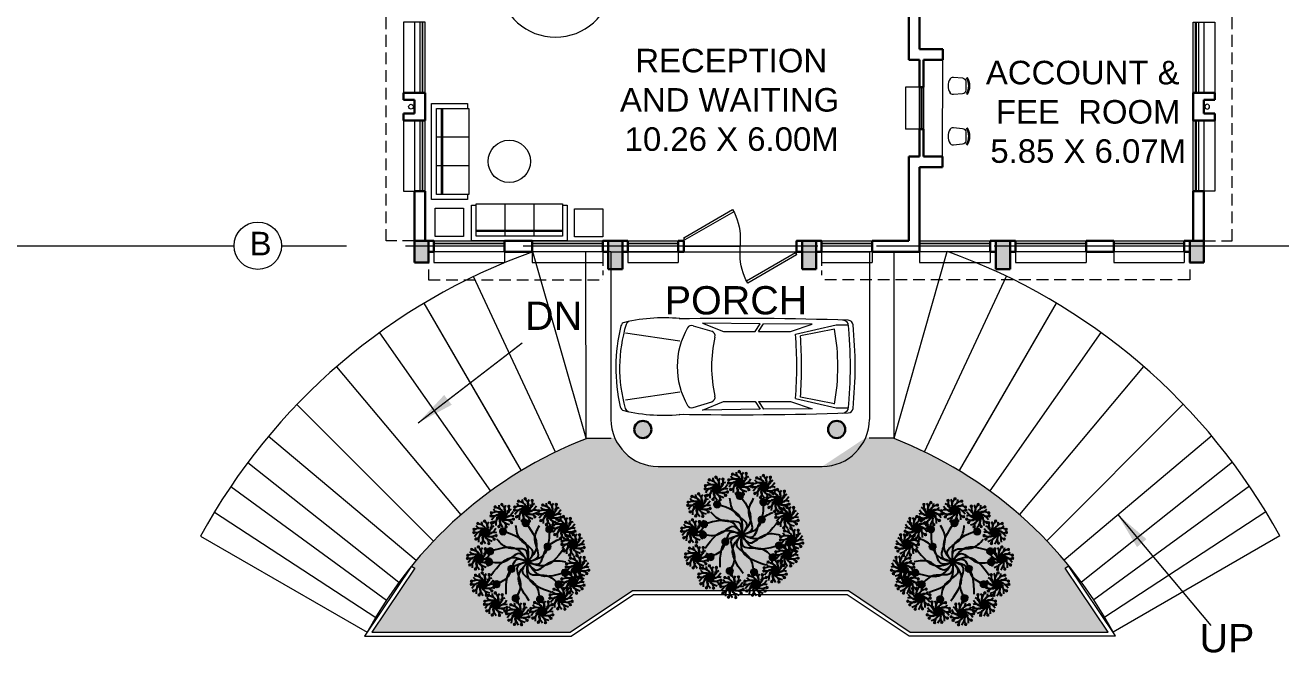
# Model space of a CAD drawing. Header units: millimetres. Extents: x 1898 to 3725, y 783 to 1532.
# Drawn here: x 3331.6 to 3358.42, y 998.58 to 1011.91 of the extents above; entities that cross this region are included whole.
import ezdxf

# ---------------------------------------------------------------- set-up
doc = ezdxf.new("R2010")
doc.units = ezdxf.units.MM
for name, pattern in [('CENTER', [2, 1.25, -0.25, 0.25, -0.25]), ('CENTER2', [1.125, 0.75, -0.125, 0.125, -0.125]), ('DASHED2', [0.375, 0.25, -0.125])]:
    doc.linetypes.add(name, pattern=pattern)
doc.layers.get('0').update_dxf_attribs({"lineweight": 20})
doc.layers.get('Defpoints').update_dxf_attribs({"lineweight": 15})
for name, color, linetype, lineweight in [('Arrow', 1, 'Continuous', 15), ('CLL LEV.', 15, 'Continuous', 18), ('COL HATCH', 253, 'Continuous', 13), ('Column', 251, 'Continuous', 30), ('DIM', 6, 'Continuous', 18), ('Door', 54, 'Continuous', 18), ('expension joint', 248, 'Continuous', 18), ('Fixture', 44, 'Continuous', 13), ('Furniture', 13, 'Continuous', 13), ('GRID', 134, 'CENTER', 18), ('GRID TEXT', 134, 'Continuous', 15), ('Hatch', 43, 'Continuous', 13), ('Landscaping', 82, 'Continuous', 13), ('PROJ.', 30, 'DASHED2', 15), ('Railing', 23, 'Continuous', 13), ('RAMP', 213, 'Continuous', 20), ('TEXT', 7, 'Continuous', 15), ('TREE', 64, 'Continuous', 13), ('Wall', 7, 'Continuous', 30), ('Window', 150, 'Continuous', 15), ('Window-Wall', 7, 'Continuous', 18)]:
    doc.layers.add(name, color=color, linetype=linetype, lineweight=lineweight)
doc.styles.add('DIM', font='arial.ttf', dxfattribs={"height": 0.5})
doc.styles.add('L120', font='arial.ttf', dxfattribs={"height": 0.6})
doc.styles.get("Standard").update_dxf_attribs({"font": 'arial.ttf', "height": 0.2})
doc.styles.add('Tabrej', font='arial.ttf')
doc.styles.add('Tabrej.', font='arial.ttf', dxfattribs={"height": 2})
doc.dimstyles.new('DIM', dxfattribs={"dimtxt": 0.5, "dimasz": 0.5, "dimexe": 0.02, "dimexo": 0, "dimgap": 0.1, "dimtad": 0, "dimdec": 3, "dimzin": 0, "dimdsep": 46, "dimtxsty": 'DIM', "dimcen": 0, "dimclrd": 251, "dimclre": 256, "dimclrt": 7, "dimadec": 0, "dimazin": 0, "dimtfac": 1, "dimtdec": 3, "dimtofl": 0, "dimtmove": 0, "dimatfit": 3, "dimfxl": 0, "dimtolj": 1, "dimtzin": 0, "dimlwd": -1, "dimlwe": -1, "dimarcsym": 0})
doc.dimstyles.get("Standard").update_dxf_attribs({"dimtxt": 0.2, "dimasz": 0.07, "dimexe": 0.1, "dimexo": 0.02, "dimgap": 0.09, "dimtad": 0, "dimdec": 3, "dimzin": 0, "dimdsep": 46, "dimtxsty": 'Standard', "dimcen": 0.09, "dimclrd": 3, "dimclre": 3, "dimclrt": 7, "dimadec": 0, "dimazin": 0, "dimtfac": 1, "dimtdec": 3, "dimtofl": 0, "dimtmove": 0, "dimatfit": 3, "dimfxl": 0, "dimtolj": 1, "dimtzin": 0, "dimlwd": -1, "dimlwe": -1, "dimarcsym": 0})

# ---------------------------------------------------------------- blocks, each defined once
blk = doc.blocks.new('CU')
at = {"layer": 'COL HATCH', "linetype": 'CENTER2'}
h = blk.add_hatch(color=256, dxfattribs=at)
h.dxf.hatch_style = 1
h.paths.add_polyline_path([(0, 0.035), (0, -0.265), (0.46, -0.265), (0.46, 0.035)])
at = {"layer": 'Column', "linetype": 'CENTER2'}
blk.add_lwpolyline([(0, 0.035), (0, -0.265), (0.46, -0.265), (0.46, 0.035), (0, 0.035)], dxfattribs=at)
blk = doc.blocks.new('C2')
at = {"layer": 'COL HATCH'}
h = blk.add_hatch(color=256, dxfattribs=at)
h.dxf.hatch_style = 1
h.paths.add_polyline_path([(0.3, 0), (0, 0), (0, -0.6), (0.3, -0.6)])
at = {"layer": 'Column'}
for p, q in [((0, 0), (0, -0.6)), ((0.3, 0), (0, 0)), ((0.3, -0.6), (0.3, 0)), ((0, -0.6), (0.3, -0.6))]:
    blk.add_line(p, q, dxfattribs=at)
blk = doc.blocks.new('*U18')
for p, q in [((0, 0), (0, 6)), ((40, 0), (40, 6))]:
    blk.add_line(p, q)
blk.add_lwpolyline([(0, 0), (34.64, -20), (35.52, -18.48), (0.88, 1.52)], close=True)
blk.add_arc((0, 0), 40, 330, 360)
blk = doc.blocks.new('Door')
at = {"layer": 'Door'}
blk.add_line((0, 0.18), (1.199, 0.18), dxfattribs=at)
at = {"layer": 'Door', "xscale": 0.0299845412869386, "yscale": 0.0299845412869386, "zscale": 0.0299845412869386}
blk.add_blockref('*U18', (0, 0), dxfattribs=at)
blk = doc.blocks.new('chair1')
for p, q in [((527, 224), (556, 243)), ((527, -224), (556, -243))]:
    blk.add_line(p, q)
blk.add_lwpolyline([(58, 204, -0.283804), (155, 253), (416, 230, -0.389031), (510, 127), (510, -127, -0.389031), (416, -230), (155, -253, -0.283804), (58, -204)], format="xyb")
for centre, radius, start, end in [((390, 0), 390, 148.3892, 211.6108), ((201, 0), 396, 325.6197, 34.3803), ((201, 0), 430, 325.6197, 34.3803)]:
    blk.add_arc(centre, radius, start, end)
blk = doc.blocks.new('sofa1')
for p, q in [((1016, 0), (-1016, 0)), ((-1016, 0), (-1016, -762)), ((-914.4, -101.6), (-914.4, -787.4)), ((914.4, -101.6), (-914.4, -101.6)), ((-914.4, -203.2), (914.4, -203.2)), ((-914.4, -228.6), (914.4, -228.6)), ((-304.8, -787.4), (-304.8, -101.6)), ((304.8, -787.4), (304.8, -101.6)), ((914.4, -787.4), (914.4, -101.6)), ((1016, -762), (1016, 0)), ((-1016, -762), (-914.4, -762)), ((-914.4, -787.4), (914.4, -787.4)), ((914.4, -762), (1016, -762))]:
    blk.add_line(p, q)
blk = doc.blocks.new('rec table')
at = {"layer": 'Fixture', "linetype": 'CENTER2'}
blk.add_line((12601.896, -1085.319), (12601.289, -1085.319), dxfattribs=at)
at = {"layer": 'Fixture'}
blk.add_line((12603.689, -1085.319), (12603.082, -1085.319), dxfattribs=at)
for radius, start, end in [(1.207, 186.2001, 353.7999), (0.607, 192.4007, 347.5993)]:
    blk.add_arc((12602.489, -1085.188), radius, start, end, dxfattribs=at)
at = {"layer": 'Fixture', "xscale": 0.001000000000426, "yscale": 0.001000000000426, "zscale": 0.001000000000426, "rotation": 90}
blk.add_blockref('chair1', (12602.467, -1085.321), dxfattribs=at)
blk = doc.blocks.new('PLANTDF')
at = {"color": 1, "lineweight": -3}
for centre, start, end in [((9523.174, -929.826), 254.6787, 318.5073), ((9523.154, -929.837), 278.6787, 342.5073), ((9523.219, -929.832), 206.6787, 270.5073), ((9523.14, -929.855), 302.6787, 6.5073), ((9523.139, -929.9), 350.6787, 54.5073), ((9523.234, -929.913), 110.6787, 174.5073), ((9523.235, -929.848), 182.6787, 246.5073), ((9523.134, -929.878), 326.6787, 30.5073), ((9523.244, -929.892), 134.6787, 198.5073), ((9523.244, -929.869), 158.6787, 222.5073), ((9522.985, -929.88), 254.6787, 318.5073), ((9522.982, -929.985), 38.6787, 102.5073), ((9523.005, -929.988), 62.6787, 126.5073), ((9522.965, -929.891), 278.6787, 342.5073), ((9523.008, -929.878), 230.6787, 294.5073), ((9522.963, -929.973), 14.6787, 78.5073), ((9523.027, -929.982), 86.6787, 150.5073), ((9523.03, -929.886), 206.6787, 270.5073), ((9522.951, -929.909), 302.6787, 6.5073), ((9522.95, -929.954), 350.6787, 54.5073), ((9523.045, -929.967), 110.6787, 174.5073), ((9523.046, -929.901), 182.6787, 246.5073), ((9522.945, -929.932), 326.6787, 30.5073), ((9523.055, -929.946), 134.6787, 198.5073), ((9523.055, -929.923), 158.6787, 222.5073), ((9523.171, -929.931), 38.6787, 102.5073), ((9523.194, -929.934), 62.6787, 126.5073), ((9523.197, -929.824), 230.6787, 294.5073), ((9523.152, -929.919), 14.6787, 78.5073), ((9523.216, -929.928), 86.6787, 150.5073), ((9523.361, -929.891), 254.6787, 318.5073), ((9523.359, -929.996), 38.6787, 102.5073), ((9523.341, -929.902), 278.6787, 342.5073), ((9523.384, -929.889), 230.6787, 294.5073), ((9523.382, -929.999), 62.6787, 126.5073), ((9523.339, -929.984), 14.6787, 78.5073), ((9523.404, -929.993), 86.6787, 150.5073), ((9523.406, -929.897), 206.6787, 270.5073), ((9523.327, -929.92), 302.6787, 6.5073), ((9523.326, -929.965), 350.6787, 54.5073), ((9523.421, -929.978), 110.6787, 174.5073), ((9523.423, -929.913), 182.6787, 246.5073), ((9523.322, -929.943), 326.6787, 30.5073), ((9523.432, -929.934), 158.6787, 222.5073), ((9523.431, -929.957), 134.6787, 198.5073), ((9522.866, -930.032), 254.6787, 318.5073), ((9522.846, -930.043), 278.6787, 342.5073), ((9522.832, -930.061), 302.6787, 6.5073), ((9522.911, -930.038), 206.6787, 270.5073), ((9522.831, -930.106), 350.6787, 54.5073), ((9522.926, -930.119), 110.6787, 174.5073), ((9522.827, -930.084), 326.6787, 30.5073), ((9522.928, -930.053), 182.6787, 246.5073), ((9522.937, -930.075), 158.6787, 222.5073), ((9522.936, -930.098), 134.6787, 198.5073), ((9523.337, -930.031), 254.6787, 318.5073), ((9523.316, -930.042), 278.6787, 342.5073), ((9523.302, -930.06), 302.6787, 6.5073), ((9523.381, -930.037), 206.6787, 270.5073), ((9523.301, -930.105), 350.6787, 54.5073), ((9523.397, -930.118), 110.6787, 174.5073), ((9523.297, -930.083), 326.6787, 30.5073), ((9523.398, -930.053), 182.6787, 246.5073), ((9523.406, -930.097), 134.6787, 198.5073), ((9523.407, -930.074), 158.6787, 222.5073), ((9522.852, -930.118), 254.6787, 318.5073), ((9522.849, -930.224), 38.6787, 102.5073), ((9522.875, -930.116), 230.6787, 294.5073), ((9522.872, -930.227), 62.6787, 126.5073), ((9522.831, -930.129), 278.6787, 342.5073), ((9522.829, -930.212), 14.6787, 78.5073), ((9522.894, -930.22), 86.6787, 150.5073), ((9522.817, -930.147), 302.6787, 6.5073), ((9522.896, -930.124), 206.6787, 270.5073), ((9522.816, -930.193), 350.6787, 54.5073), ((9522.864, -930.137), 38.6787, 102.5073), ((9522.889, -930.03), 230.6787, 294.5073), ((9522.887, -930.14), 62.6787, 126.5073), ((9522.844, -930.125), 14.6787, 78.5073), ((9522.912, -930.205), 110.6787, 174.5073), ((9522.812, -930.17), 326.6787, 30.5073), ((9522.913, -930.14), 182.6787, 246.5073), ((9522.909, -930.134), 86.6787, 150.5073), ((9522.921, -930.184), 134.6787, 198.5073), ((9522.922, -930.161), 158.6787, 222.5073), ((9523.334, -930.136), 38.6787, 102.5073), ((9523.36, -930.029), 230.6787, 294.5073), ((9523.357, -930.139), 62.6787, 126.5073), ((9523.314, -930.124), 14.6787, 78.5073), ((9523.379, -930.133), 86.6787, 150.5073), ((9523.028, -930.188), 254.6787, 318.5073), ((9523.026, -930.294), 38.6787, 102.5073), ((9523.048, -930.297), 62.6787, 126.5073), ((9523.008, -930.199), 278.6787, 342.5073), ((9523.051, -930.186), 230.6787, 294.5073), ((9523.006, -930.282), 14.6787, 78.5073), ((9523.071, -930.29), 86.6787, 150.5073), ((9523.073, -930.194), 206.6787, 270.5073), ((9522.994, -930.218), 302.6787, 6.5073), ((9522.993, -930.263), 350.6787, 54.5073), ((9523.088, -930.275), 110.6787, 174.5073), ((9523.09, -930.21), 182.6787, 246.5073), ((9522.989, -930.24), 326.6787, 30.5073), ((9523.098, -930.254), 134.6787, 198.5073), ((9523.099, -930.231), 158.6787, 222.5073), ((9522.899, -930.303), 254.6787, 318.5073), ((9522.896, -930.408), 38.6787, 102.5073), ((9522.922, -930.301), 230.6787, 294.5073), ((9522.919, -930.411), 62.6787, 126.5073), ((9522.878, -930.314), 278.6787, 342.5073), ((9522.876, -930.396), 14.6787, 78.5073), ((9522.941, -930.405), 86.6787, 150.5073), ((9522.864, -930.332), 302.6787, 6.5073), ((9522.943, -930.309), 206.6787, 270.5073), ((9522.863, -930.377), 350.6787, 54.5073), ((9522.959, -930.39), 110.6787, 174.5073), ((9522.96, -930.325), 182.6787, 246.5073), ((9522.859, -930.355), 326.6787, 30.5073), ((9522.968, -930.369), 134.6787, 198.5073), ((9522.969, -930.346), 158.6787, 222.5073), ((9523.381, -930.356), 278.6787, 342.5073), ((9523.446, -930.35), 206.6787, 270.5073), ((9523.367, -930.374), 302.6787, 6.5073), ((9523.366, -930.419), 350.6787, 54.5073), ((9523.463, -930.366), 182.6787, 246.5073), ((9523.362, -930.396), 326.6787, 30.5073), ((9523.472, -930.387), 158.6787, 222.5073), ((9523.471, -930.411), 134.6787, 198.5073), ((9523.461, -930.253), 254.6787, 318.5073), ((9523.458, -930.359), 38.6787, 102.5073), ((9523.481, -930.362), 62.6787, 126.5073), ((9523.441, -930.264), 278.6787, 342.5073), ((9523.484, -930.251), 230.6787, 294.5073), ((9523.438, -930.347), 14.6787, 78.5073), ((9523.503, -930.355), 86.6787, 150.5073), ((9523.426, -930.282), 302.6787, 6.5073), ((9523.506, -930.259), 206.6787, 270.5073), ((9523.425, -930.328), 350.6787, 54.5073), ((9523.521, -930.34), 110.6787, 174.5073), ((9523.522, -930.275), 182.6787, 246.5073), ((9523.421, -930.305), 326.6787, 30.5073), ((9523.531, -930.319), 134.6787, 198.5073), ((9523.045, -930.429), 254.6787, 318.5073), ((9523.042, -930.534), 38.6787, 102.5073), ((9523.068, -930.427), 230.6787, 294.5073), ((9523.024, -930.44), 278.6787, 342.5073), ((9523.022, -930.522), 14.6787, 78.5073), ((9523.087, -930.53), 86.6787, 150.5073), ((9523.01, -930.458), 302.6787, 6.5073), ((9523.089, -930.434), 206.6787, 270.5073), ((9523.009, -930.503), 350.6787, 54.5073), ((9523.105, -930.515), 110.6787, 174.5073), ((9523.005, -930.48), 326.6787, 30.5073), ((9523.106, -930.45), 182.6787, 246.5073), ((9523.115, -930.472), 158.6787, 222.5073), ((9523.114, -930.495), 134.6787, 198.5073), ((9523.207, -930.482), 302.6787, 6.5073), ((9523.202, -930.505), 326.6787, 30.5073), ((9523.303, -930.475), 182.6787, 246.5073), ((9523.311, -930.519), 134.6787, 198.5073), ((9523.312, -930.496), 158.6787, 222.5073), ((9523.401, -930.344), 254.6787, 318.5073), ((9523.399, -930.45), 38.6787, 102.5073), ((9523.421, -930.453), 62.6787, 126.5073), ((9523.424, -930.343), 230.6787, 294.5073), ((9523.379, -930.438), 14.6787, 78.5073), ((9523.444, -930.446), 86.6787, 150.5073), ((9523.461, -930.431), 110.6787, 174.5073), ((9523.065, -930.537), 62.6787, 126.5073), ((9523.242, -930.453), 254.6787, 318.5073), ((9523.239, -930.559), 38.6787, 102.5073), ((9523.265, -930.451), 230.6787, 294.5073), ((9523.262, -930.562), 62.6787, 126.5073), ((9523.221, -930.464), 278.6787, 342.5073), ((9523.219, -930.547), 14.6787, 78.5073), ((9523.284, -930.555), 86.6787, 150.5073), ((9523.286, -930.459), 206.6787, 270.5073), ((9523.206, -930.528), 350.6787, 54.5073), ((9523.302, -930.54), 110.6787, 174.5073)]:
    blk.add_arc(centre, 0.0555, start, end, dxfattribs=at)
at = {"color": 64, "lineweight": -3}
for points in [[(9522.985, -930.444), (9523.079, -930.217), (9523.27, -930.156), (9523.254, -930.02), (9523.301, -929.907)], [(9523.004, -929.93), (9523.19, -930.091), (9523.19, -930.291), (9523.324, -930.318), (9523.417, -930.398)], [(9523.377, -929.944), (9523.282, -930.171), (9523.092, -930.233), (9523.108, -930.368), (9523.06, -930.482)], [(9523.169, -930.512), (9523.112, -930.273), (9523.23, -930.111), (9523.138, -930.011), (9523.109, -929.891)], [(9523.193, -929.877), (9523.249, -930.116), (9523.132, -930.278), (9523.224, -930.378), (9523.252, -930.498)], [(9522.875, -930.281), (9523.085, -930.153), (9523.276, -930.215), (9523.342, -930.097), (9523.447, -930.033)], [(9522.882, -930.085), (9523.128, -930.105), (9523.245, -930.267), (9523.369, -930.21), (9523.491, -930.22)], [(9523.358, -930.458), (9523.171, -930.298), (9523.171, -930.098), (9523.038, -930.071), (9522.945, -929.991)], [(9523.479, -930.304), (9523.234, -930.284), (9523.116, -930.122), (9522.993, -930.179), (9522.87, -930.169)], [(9523.487, -930.107), (9523.277, -930.235), (9523.086, -930.173), (9523.02, -930.292), (9522.914, -930.356)]]:
    blk.add_spline(points, degree=3, dxfattribs=at)
blk = doc.blocks.new('02PCAR01')
at = {"color": 0, "linetype": 'ByBlock'}
for p, q in [((-138, 26.03), (-145, 26.03)), ((-112.52, 20.16), (-138, 26.03)), ((-122.94, 26.61), (-92.48, 26.84)), ((-109.29, 22.08), (-122.94, 26.61)), ((-89.35, 22.08), (-92.48, 26.84)), ((-90.39, 26.87), (-54.31, 27.32)), ((-87.23, 22.08), (-90.39, 26.87)), ((-54.31, 27.32), (-67.5, 22.08)), ((-48.33, 25.72), (-60.01, 22.2)), ((-136.91, 23.5), (-115.59, 19.26)), ((-89.35, 22.08), (-109.29, 22.08)), ((-67.5, 22.08), (-87.23, 22.08)), ((-6, 20.97), (-40, 15.97)), ((-112.51, -20.11), (-138, -25.97)), ((-136.91, -23.36), (-115.59, -19.12)), ((-109.29, -21.95), (-122.94, -26.47)), ((-89.35, -21.95), (-109.29, -21.95)), ((-89.35, -21.95), (-92.48, -26.7)), ((-87.23, -21.95), (-90.39, -26.73)), ((-67.5, -21.95), (-87.23, -21.95)), ((-54.31, -27.18), (-67.5, -21.95)), ((-48.33, -25.52), (-60.01, -22)), ((-6, -20.97), (-40, -15.97)), ((-138, -25.97), (-145, -25.97)), ((-122.94, -26.47), (-92.48, -26.7)), ((-90.39, -26.73), (-54.31, -27.18))]:
    blk.add_line(p, q, dxfattribs=at)
for centre, radius, start, end in [((110.89, 0.1), 260.73, 174.2342, 185.7658), ((-145.41, 25.94), 3.14, 92.11191, 173.48992), ((111.89, 0.1), 258.76, 174.01419, 185.98581), ((-77.24, -1914.33), 1944.6, 88.89024, 92.01225), ((-141.57, 24.61), 4.6, 94.39871, 147.52881), ((-47.46, 22.85), 3, 31.14552, 106.79837), ((-87.12, 0.1), 48.72, 330.07742, 29.92258), ((-30.02, -77.69), 108.31, 76.66075, 96.5655), ((-8.86, 25.33), 3.14, 17.81788, 78.39421), ((-95.47, 0.91), 93.12, 343.03471, 15.81411), ((-5.75, 24.64), 3.14, 14.34517, 76.66075), ((-111.75, 0.91), 111.76, 346.39761, 12.667), ((-7.97, 0.1), 131.06, 169.68972, 190.31028), ((146.01, 0.1), 262.31, 175.79714, 184.20286), ((147.71, 0.1), 261.01, 175.59188, 184.44072), ((-59.14, 19.33), 3, 106.79837, 193.66308), ((-142.7, 0.1), 82.75, 347.06832, 12.93168), ((-59.14, -19.13), 3, 166.33692, 253.20163), ((-145.41, -25.74), 3.14, 186.51008, 267.88809), ((-77.24, 1914.53), 1944.6, 267.98775, 271.10976), ((-141.57, -24.41), 4.6, 212.47119, 265.60129), ((-47.46, -22.65), 3, 253.20163, 328.85448), ((-30.02, 77.89), 108.31, 263.4345, 283.11557), ((-9.37, -25.23), 3.14, 281.32486, 340.88258), ((-6.15, -24.54), 3.14, 283.11557, 344.59415)]:
    blk.add_arc(centre, radius, start, end, dxfattribs=at)
blk = doc.blocks.new('WINDOW 1')
at = {"layer": 'CLL LEV.'}
for p, q in [((-0.23, 0), (-0.46, 0)), ((-0.46, 0), (-0.46, -1.5)), ((-0.46, -1.5), (-0.23, -1.5))]:
    blk.add_line(p, q, dxfattribs=at)
at = {"layer": 'Window'}
for p, q in [((-0.065, 0), (-0.065, -1.5)), ((-0.05, -1.5), (-0.05, 0))]:
    blk.add_line(p, q, dxfattribs=at)
at = {"layer": 'Window-Wall'}
for p, q in [((0, 0), (-0.23, 0)), ((-0.23, 0), (-0.23, -1.5)), ((-0.115, 0), (-0.115, -1.5)), ((0, -1.5), (0, 0)), ((-0.23, -1.5), (0, -1.5))]:
    blk.add_line(p, q, dxfattribs=at)
blk = doc.blocks.new('SHAFT')
at = {"layer": 'Fixture'}
blk.add_circle((0.327, -0.302), 0.05, dxfattribs=at)
at = {"layer": 'Wall'}
for p, q in [((0.035, 0), (0.62, 0)), ((0.035, 0), (0.035, -0.46)), ((0.185, -0.46), (0.185, -0.23)), ((0.185, -0.23), (0.47, -0.23)), ((0.47, -0.46), (0.47, -0.23)), ((0.62, 0), (0.62, -0.46)), ((0.035, -0.46), (0.185, -0.46)), ((0.62, -0.46), (0.47, -0.46))]:
    blk.add_line(p, q, dxfattribs=at)
blk = doc.blocks.new('*D170')
at = {"layer": 'Defpoints', "color": 0, "lineweight": 15, "transparency": 16777216}
for p in [(3324.872, 1013.517), (3325.486, 1013.517), (3336.031, 1007.217)]:
    blk.add_point(p, dxfattribs=at)
at = {"layer": 'DIM', "transparency": 16777216}
for p, q in [((3325.486, 1013.517), (3324.852, 1013.517)), ((3336.031, 1007.217), (3324.852, 1007.217))]:
    blk.add_line(p, q, dxfattribs=at)
at = {"layer": 'DIM', "color": 251, "transparency": 16777216}
for p, q in [((3324.872, 1013.017), (3324.872, 1012.486)), ((3324.872, 1007.717), (3324.872, 1008.248))]:
    blk.add_line(p, q, dxfattribs=at)
at = {"layer": 'DIM', "color": 251, "lineweight": 15, "transparency": 16777216}
for points in [[(3324.789, 1013.017), (3324.956, 1013.017), (3324.872, 1013.517)], [(3324.789, 1007.717), (3324.956, 1007.717), (3324.872, 1007.217)]]:
    blk.add_solid(points, dxfattribs=at)
at = {"layer": 'DIM', "color": 7, "transparency": 16777216, "insert": (3324.872, 1010.367), "char_height": 0.5, "attachment_point": 5, "rotation": 90, "style": 'DIM'}
blk.add_mtext('\\A1;6.300 [20\'-8"]', dxfattribs=at)
blk = doc.blocks.new('*D171')
at = {"layer": 'Defpoints', "color": 0, "lineweight": 15, "transparency": 16777216}
for p in [(3324.872, 1007.217), (3336.031, 1007.217), (3324.347, 1003.217)]:
    blk.add_point(p, dxfattribs=at)
at = {"layer": 'DIM', "color": 251, "transparency": 16777216}
for p, q in [((3324.872, 1007.217), (3324.872, 1007.717)), ((3324.872, 1003.717), (3324.872, 1006.717))]:
    blk.add_line(p, q, dxfattribs=at)
at = {"layer": 'DIM', "transparency": 16777216}
for p, q in [((3336.031, 1007.217), (3324.852, 1007.217)), ((3324.347, 1003.217), (3324.892, 1003.217))]:
    blk.add_line(p, q, dxfattribs=at)
at = {"layer": 'DIM', "color": 251, "lineweight": 15, "transparency": 16777216}
for points in [[(3324.789, 1006.717), (3324.956, 1006.717), (3324.872, 1007.217)], [(3324.789, 1003.717), (3324.956, 1003.717), (3324.872, 1003.217)]]:
    blk.add_solid(points, dxfattribs=at)
at = {"layer": 'DIM', "color": 7, "transparency": 16777216, "insert": (3324.872, 1009.844), "char_height": 0.5, "attachment_point": 5, "rotation": 90, "style": 'DIM'}
blk.add_mtext('\\A1;4.000 [13\'-1"]', dxfattribs=at)
blk = doc.blocks.new('A$C792C4BBB')
at = {"lineweight": 30, "ltscale": 0.05}
h = blk.add_hatch(color=0, dxfattribs=at)
h.dxf.hatch_style = 1
h.paths.add_polyline_path([(-2.249, -3.775, 1), (-1.883, -3.775, 1)])
h = blk.add_hatch(color=0, dxfattribs=at)
h.dxf.hatch_style = 1
h.paths.add_polyline_path([(1.866, -3.775, 1), (2.232, -3.775, 1)])
at = {"layer": 'Landscaping'}
h = blk.add_hatch(dxfattribs=at)
h.set_pattern_fill('DOTS', color=256, scale=1.5, style=0)
h.set_pattern_definition([(0, (-7.82173, -8.08345), (0.046875, 0.09375), [0, -0.09375])])
edge = h.paths.add_edge_path()
edge.add_line((-6.974, -6.679), (-6.907, -6.724))
edge.add_line((-6.907, -6.724), (-7.822, -8.083))
edge.add_line((-7.822, -8.083), (-3.611, -8.083))
edge.add_line((-3.611, -8.083), (-2.287, -7.197))
edge.add_line((-2.287, -7.197), (2.297, -7.197))
edge.add_line((2.297, -7.197), (3.612, -8.077))
edge.add_line((3.612, -8.077), (7.815, -8.077))
edge.add_line((7.815, -8.077), (6.903, -6.721))
edge.add_line((6.903, -6.721), (6.973, -6.673))
edge.add_arc((0.002, -12.28), 8.946, 38.8102, 68.5702)
edge.add_line((3.271, -3.952), (2.663, -3.952))
edge.add_arc((1.743, -3.56), 1, 270, 336.9275, ccw=False)
edge.add_line((1.743, -4.56), (-1.743, -4.56))
edge.add_arc((-1.743, -3.56), 1, 203.2086, 270, ccw=False)
edge.add_line((-2.662, -3.954), (-3.271, -3.954))
edge.add_arc((0.002, -12.28), 8.946, 111.462, 141.2368)
at = {"layer": 'Column', "lineweight": 30, "ltscale": 0.05}
for centre in [(-2.066, -3.775), (2.049, -3.775)]:
    blk.add_circle(centre, 0.183, dxfattribs=at)
at = {"layer": 'Hatch', "color": 26}
blk.add_line((-6.974, -6.679), (-6.907, -6.724), dxfattribs=at)
at = {"layer": 'Railing', "color": 26}
for points in [[(-6.974, -6.679), (-7.972, -8.163), (-3.587, -8.163), (-2.263, -7.277), (2.273, -7.277), (3.588, -8.157), (7.971, -8.157), (6.973, -6.673)], [(-6.907, -6.724), (-7.822, -8.083), (-3.611, -8.083), (-2.287, -7.197), (2.297, -7.197), (3.612, -8.077), (7.815, -8.077), (6.903, -6.721), (6.973, -6.673)]]:
    blk.add_lwpolyline(points, dxfattribs=at)
at = {"layer": 'RAMP', "ltscale": 0.05}
for p, q in [((2.737, 0.002), (4.398, 0.003)), ((3.268, -3.96), (3.267, 0.001)), ((3.268, -3.96), (4.398, 0.003)), ((-2.743, 0), (-4.404, -0.001)), ((-3.271, -3.963), (-4.404, -0.001)), ((-3.918, -4.254), (-5.658, -0.526)), ((3.915, -4.251), (5.653, -0.521)), ((-6.714, -1.096), (-4.868, -4.272)), ((-6.714, -1.096), (-4.648, -4.651)), ((6.709, -1.09), (4.646, -4.647)), ((6.709, -1.09), (4.866, -4.268)), ((-7.659, -1.72), (-5.301, -5.085)), ((7.654, -1.714), (5.299, -5.081)), ((-8.57, -2.445), (-5.93, -5.589)), ((8.566, -2.438), (5.928, -5.584)), ((-9.411, -3.247), (-6.51, -6.145)), ((9.407, -3.239), (6.509, -6.14)), ((-10.014, -3.92), (-6.876, -6.554)), ((-3.271, -3.963), (-2.741, -3.962)), ((3.268, -3.96), (2.739, -3.96)), ((10.011, -3.912), (6.876, -6.548)), ((-10.453, -4.477), (-7.245, -7.021)), ((10.451, -4.468), (7.244, -7.015)), ((-10.814, -4.985), (-7.508, -7.398)), ((10.812, -4.976), (7.508, -7.392)), ((-11.163, -5.531), (-7.738, -7.766)), ((11.162, -5.522), (7.739, -7.76)), ((-11.456, -6.043), (-7.918, -8.083)), ((11.455, -6.033), (7.919, -8.077))]:
    blk.add_line(p, q, dxfattribs=at)
at = {"layer": 'RAMP'}
blk.add_line((-3.271, -3.963), (-3.273, -0.002), dxfattribs=at)
at = {"layer": 'RAMP', "ltscale": 0.05}
for centre, radius, start, end in [((0.002, -12.28), 13.046, 28.6095, 70.3068), ((0.002, -12.28), 13.046, 109.7402, 151.4375), ((0.014, -12.366), 9.014, 111.3718, 151.6353), ((-0.01, -12.366), 9.014, 28.4117, 68.6751)]:
    blk.add_arc(centre, radius, start, end, dxfattribs=at)
at = {"layer": 'Wall'}
blk.add_line((-2.741, -3.96), (-2.741, -3.96), dxfattribs=at)
at = {"layer": 'Window-Wall', "lineweight": 15}
for p, q in [((-2.743, 0), (-2.743, -3.56)), ((-2.743, 0), (2.743, 0)), ((2.743, 0), (2.743, -3.56))]:
    blk.add_line(p, q, dxfattribs=at)
at = {"layer": 'Window-Wall', "lineweight": 15, "ltscale": 0.03}
blk.add_line((-1.743, -4.56), (1.743, -4.56), dxfattribs=at)
for centre, start, end in [((-1.743, -3.56), 180, 270), ((1.743, -3.56), 270, 0)]:
    blk.add_arc(centre, 1, start, end, dxfattribs=at)
at = {"layer": 'Arrow', "xscale": 0.03390129313220053, "yscale": 0.03390129313220053, "zscale": 0.03390129313220053, "rotation": 180}
blk.add_blockref('02PCAR01', (-2.639, -2.436), dxfattribs=at)
at = {"layer": 'TREE'}
for p, xscale, yscale, zscale, rotation in [((-7349.653, 137.133), 0.7682003146567565, 0.7682003146567565, 0.7682003146567565, 4.47054656640355), ((-7349.159, 137.255), 0.7682003146567565, 0.7682003146567565, 0.7682003146567565, 4.47054656640355), ((-7348.646, 137.173), 0.7682003146567565, 0.7682003146567565, 0.7682003146567565, 4.47054656640355), ((-24952.153, 476.682), 2.608229868621348, 2.608229868621348, 2.608229868621348, 4.47054656640355), ((-7348.348, 136.875), 0.7682003146567565, 0.7682003146567565, 0.7682003146567565, 4.47054656640355), ((-7354.198, 136.556), 0.7682003146567565, 0.7682003146567565, 0.7682003146567565, 4.47054656640355), ((-7353.703, 136.678), 0.7682003146567565, 0.7682003146567565, 0.7682003146567565, 4.47054656640355), ((-7353.19, 136.596), 0.7682003146567565, 0.7682003146567565, 0.7682003146567565, 4.47054656640355), ((-7350.021, 136.781), 0.7682003146567565, 0.7682003146567565, 0.7682003146567565, 4.47054656640355), ((-7348.152, 136.528), 0.7682003146567565, 0.7682003146567565, 0.7682003146567565, 4.47054656640355), ((7353.187, 136.596), -0.7682003146567565, 0.7682003146567565, 0.7682003146567565, 355.5294534335964), ((7353.7, 136.678), -0.7682003146567565, 0.7682003146567565, 0.7682003146567565, 355.5294534335964), ((7354.194, 136.556), -0.7682003146567565, 0.7682003146567565, 0.7682003146567565, 355.5294534335964), ((-24956.697, 476.105), 2.608229868621348, 2.608229868621348, 2.608229868621348, 4.47054656640355), ((-7352.893, 136.298), 0.7682003146567565, 0.7682003146567565, 0.7682003146567565, 4.47054656640355), ((7352.889, 136.298), -0.7682003146567565, 0.7682003146567565, 0.7682003146567565, 355.5294534335964), ((24956.694, 476.105), -2.608229868621348, 2.608229868621348, 2.608229868621348, 355.5294534335964), ((-7354.565, 136.204), 0.7682003146567565, 0.7682003146567565, 0.7682003146567565, 4.47054656640355), ((-7350.153, 136.231), 0.7682003146567565, 0.7682003146567565, 0.7682003146567565, 4.47054656640355), ((-7348.056, 136.048), 0.7682003146567565, 0.7682003146567565, 0.7682003146567565, 4.47054656640355), ((7354.562, 136.204), -0.7682003146567565, 0.7682003146567565, 0.7682003146567565, 355.5294534335964), ((-7352.696, 135.951), 0.7682003146567565, 0.7682003146567565, 0.7682003146567565, 4.47054656640355), ((-7348.156, 135.728), 0.7682003146567565, 0.7682003146567565, 0.7682003146567565, 4.47054656640355), ((7352.693, 135.951), -0.7682003146567565, 0.7682003146567565, 0.7682003146567565, 355.5294534335964), ((-7354.697, 135.654), 0.7682003146567565, 0.7682003146567565, 0.7682003146567565, 4.47054656640355), ((-7352.6, 135.471), 0.7682003146567565, 0.7682003146567565, 0.7682003146567565, 4.47054656640355), ((-7350.072, 135.681), 0.7682003146567565, 0.7682003146567565, 0.7682003146567565, 4.47054656640355), ((7352.597, 135.471), -0.7682003146567565, 0.7682003146567565, 0.7682003146567565, 355.5294534335964), ((7354.694, 135.654), -0.7682003146567565, 0.7682003146567565, 0.7682003146567565, 355.5294534335964), ((-7349.793, 135.255), 0.7682003146567565, 0.7682003146567565, 0.7682003146567565, 4.47054656640355), ((-7348.405, 135.387), 0.7682003146567565, 0.7682003146567565, 0.7682003146567565, 4.47054656640355), ((-7354.617, 135.104), 0.7682003146567565, 0.7682003146567565, 0.7682003146567565, 4.47054656640355), ((-7352.701, 135.151), 0.7682003146567565, 0.7682003146567565, 0.7682003146567565, 4.47054656640355), ((-7349.323, 135.057), 0.7682003146567565, 0.7682003146567565, 0.7682003146567565, 4.47054656640355), ((-7348.816, 135.101), 0.7682003146567565, 0.7682003146567565, 0.7682003146567565, 4.47054656640355), ((7352.697, 135.151), -0.7682003146567565, 0.7682003146567565, 0.7682003146567565, 355.5294534335964), ((7354.613, 135.104), -0.7682003146567565, 0.7682003146567565, 0.7682003146567565, 355.5294534335964), ((-7354.338, 134.678), 0.7682003146567565, 0.7682003146567565, 0.7682003146567565, 4.47054656640355), ((-7352.95, 134.81), 0.7682003146567565, 0.7682003146567565, 0.7682003146567565, 4.47054656640355), ((7352.946, 134.81), -0.7682003146567565, 0.7682003146567565, 0.7682003146567565, 355.5294534335964), ((7354.334, 134.678), -0.7682003146567565, 0.7682003146567565, 0.7682003146567565, 355.5294534335964), ((-7353.868, 134.48), 0.7682003146567565, 0.7682003146567565, 0.7682003146567565, 4.47054656640355), ((-7353.361, 134.524), 0.7682003146567565, 0.7682003146567565, 0.7682003146567565, 4.47054656640355), ((7353.357, 134.524), -0.7682003146567565, 0.7682003146567565, 0.7682003146567565, 355.5294534335964), ((7353.864, 134.48), -0.7682003146567565, 0.7682003146567565, 0.7682003146567565, 355.5294534335964)]:
    blk.add_blockref('PLANTDF', p, dxfattribs=dict(at, xscale=xscale, yscale=yscale, zscale=zscale, rotation=rotation))
at = {"layer": 'Wall', "char_height": 0.6, "width": 2.98657, "attachment_point": 1, "rotation": 0.0235, "style": 'Tabrej.'}
for s, insert in [('{\\fArial|b0|i0|c0|p34;PORCH}', (-1.602, -0.732)), ('{\\fArial|b0|i0|c0|p34;DN}', (-4.566, -1.06)), ('{\\fArial|b0|i0|c0|p34;UP}', (9.751, -7.909))]:
    blk.add_mtext(s, dxfattribs=dict(at, insert=insert))
at = {"layer": 'DIM'}
for points, override in [([(-6.837, -3.635), (-4.628, -1.934)], {"dimscale": 40, "dimtxt": 1, "dimasz": 0.02, "dimdec": 2, "dimpost": "'", "dimtxsty": 'L120', "dimtdec": 2, "dimarcsym": 1}), ([(8.011, -5.577), (9.995, -7.939)], {"dimscale": 40, "dimtxt": 1, "dimasz": 0.02, "dimgap": 0.09, "dimtad": 0, "dimdec": 2, "dimpost": "'", "dimtxsty": 'L120', "dimtdec": 2, "dimarcsym": 1})]:
    blk.add_leader(points, dimstyle='Standard', override=override, dxfattribs=at)
blk = doc.blocks.new('GROUND FLOOR')
at = {"layer": 'CLL LEV.'}
for p, q in [((11.6311, 11.5757), (11.3311, 11.5757)), ((11.3311, 11.5757), (11.3311, 10.688)), ((11.6311, 10.688), (11.3311, 10.688)), ((1.3211, 8.0835), (1.3211, 7.8535)), ((2.8211, 8.0835), (2.8211, 7.8535)), ((3.4061, 8.0835), (3.4061, 7.8535)), ((4.9061, 8.0835), (4.9061, 7.8535)), ((5.4361, 8.0834), (5.4361, 7.8534)), ((6.5073, 8.0834), (6.5073, 7.8534)), ((9.5511, 8.0834), (9.5511, 7.8534)), ((10.6223, 8.0834), (10.6223, 7.8534)), ((11.6314, 8.0835), (11.6314, 7.8535)), ((13.1314, 8.0835), (13.1314, 7.8535)), ((13.6661, 8.0835), (13.6661, 7.8535)), ((15.1661, 8.0835), (15.1661, 7.8535)), ((15.7511, 8.0835), (15.7511, 7.8535)), ((17.2511, 8.0835), (17.2511, 7.8535)), ((1.3211, 7.8535), (2.8211, 7.8535)), ((3.4061, 7.8535), (4.9061, 7.8535)), ((5.4361, 7.8534), (6.5073, 7.8534)), ((9.5511, 7.8534), (10.6223, 7.8534)), ((11.6314, 7.8535), (13.1314, 7.8535)), ((13.6661, 7.8535), (15.1661, 7.8535)), ((15.7511, 7.8535), (17.2511, 7.8535))]:
    blk.add_line(p, q, dxfattribs=at)
at = {"layer": 'Fixture'}
for points in [[(1.3496, 8.4092), (1.3496, 9.0092), (1.9496, 9.0092), (1.9496, 8.4092), (1.3496, 8.4092)], [(4.3076, 8.3973), (4.3076, 8.9973), (4.9076, 8.9973), (4.9076, 8.3973), (4.3076, 8.3973)]]:
    blk.add_lwpolyline(points, dxfattribs=at)
blk.add_circle((2.9197, 10.0022), 0.45, dxfattribs=at)
at = {"layer": 'Furniture', "ltscale": 10000}
blk.add_line((12.118, 10.1085), (12.1212, 12.1552), dxfattribs=at)
at = {"layer": 'PROJ.'}
for p, q in [((0.3061, 8.3135), (0.3061, 13.7835)), ((18.2661, 8.3135), (18.2661, 13.7835)), ((0.9061, 8.3135), (0.3061, 8.3135)), ((1.2061, 8.0834), (1.2061, 7.4834)), ((17.3661, 8.0835), (17.3661, 7.4835)), ((17.6661, 8.3135), (18.2661, 8.3135)), ((1.2061, 7.4834), (4.9061, 7.4834)), ((17.3661, 7.4835), (9.5511, 7.4835))]:
    blk.add_line(p, q, dxfattribs=at)
at = {"layer": 'PROJ.', "ltscale": 0.05}
for p, q in [((4.9061, 8.0835), (4.9061, 7.4834)), ((9.5511, 8.0834), (9.5511, 7.4835))]:
    blk.add_line(p, q, dxfattribs=at)
at = {"layer": 'Wall'}
for p, q in [((11.6311, 14.6135), (11.6311, 12.386)), ((11.4011, 14.3838), (11.4011, 12.156)), ((11.6311, 12.386), (12.1216, 12.386)), ((12.1216, 12.386), (12.1212, 12.156)), ((11.4011, 12.156), (11.6311, 12.156)), ((11.6311, 11.5757), (11.6311, 12.156)), ((11.7155, 12.156), (12.1212, 12.156)), ((11.7155, 11.5757), (11.7155, 12.156)), ((11.6311, 11.5757), (11.7155, 11.5757)), ((11.6311, 10.1085), (11.6311, 10.688)), ((11.6311, 10.688), (11.7155, 10.688)), ((11.7155, 10.1085), (11.7155, 10.688)), ((11.6311, 10.1085), (11.4011, 10.1085)), ((11.4011, 8.3135), (11.4011, 10.1085)), ((12.118, 10.1085), (11.7155, 10.1085)), ((12.118, 10.1085), (12.1176, 9.8785)), ((12.1176, 9.8785), (11.6311, 9.8785)), ((11.6314, 8.0835), (11.6311, 9.8785)), ((0.9061, 8.3135), (0.9061, 9.371)), ((0.9061, 9.371), (1.1361, 9.371)), ((1.1361, 8.3135), (1.1361, 9.371)), ((17.4361, 8.3134), (17.4361, 9.3709)), ((17.6661, 9.3709), (17.4361, 9.3709)), ((17.6661, 8.3134), (17.6661, 9.3709)), ((10.6223, 8.3135), (11.4011, 8.3135)), ((10.6223, 8.3134), (10.6223, 8.0834)), ((10.6223, 8.0835), (11.6314, 8.0835))]:
    blk.add_line(p, q, dxfattribs=at)
for points in [[(1.3211, 8.0835), (1.3211, 8.3135), (1.2061, 8.3135), (1.2061, 8.0835), (1.3211, 8.0835)], [(1.3211, 8.0834), (1.3211, 8.3134), (1.2061, 8.3134), (1.2061, 8.0834), (1.3211, 8.0834)], [(5.0211, 8.0835), (5.0211, 8.3135), (4.9061, 8.3135), (4.9061, 8.0835), (5.0211, 8.0835)], [(5.4361, 8.0835), (5.4361, 8.3135), (5.3211, 8.3135), (5.3211, 8.0835), (5.4361, 8.0835)], [(6.6223, 8.0835), (6.6223, 8.3135), (6.5073, 8.3135), (6.5073, 8.0835), (6.6223, 8.0835)], [(9.1361, 8.0835), (9.1361, 8.3135), (9.0211, 8.3135), (9.0211, 8.0835), (9.1361, 8.0835)], [(9.5511, 8.0835), (9.5511, 8.3135), (9.4361, 8.3135), (9.4361, 8.0835), (9.5511, 8.0835)], [(9.5511, 8.0834), (9.5511, 8.3134), (9.4361, 8.3134), (9.4361, 8.0834), (9.5511, 8.0834)], [(13.2511, 8.0835), (13.2511, 8.3135), (13.1314, 8.3135), (13.1314, 8.0835), (13.2511, 8.0835)], [(13.6661, 8.0835), (13.6661, 8.3135), (13.5511, 8.3135), (13.5511, 8.0835), (13.6661, 8.0835)], [(17.3661, 8.0835), (17.3661, 8.3135), (17.2511, 8.3135), (17.2511, 8.0835), (17.3661, 8.0835)]]:
    blk.add_lwpolyline(points, dxfattribs=at)
for points in [[(2.8211, 8.3135), (3.4061, 8.3135), (3.4061, 8.0835), (2.8211, 8.0835)], [(15.1661, 8.3135), (15.7511, 8.3135), (15.7511, 8.0835), (15.1661, 8.0835)]]:
    blk.add_lwpolyline(points, close=True, dxfattribs=at)
at = {"layer": 'Window', "ltscale": 0.05}
for p, q in [((11.6637, 10.688), (11.6637, 11.5757)), ((11.6867, 10.688), (11.6867, 11.5757))]:
    blk.add_line(p, q, dxfattribs=at)
at = {"layer": 'Window'}
for p, q in [((1.3211, 8.2635), (2.8211, 8.2635)), ((2.8211, 8.2485), (1.3211, 8.2485)), ((3.4061, 8.2635), (4.9061, 8.2635)), ((4.9061, 8.2485), (3.4061, 8.2485)), ((5.4361, 8.2635), (6.5073, 8.2635)), ((6.5073, 8.2485), (5.4361, 8.2485)), ((9.5511, 8.2634), (10.6223, 8.2634)), ((10.6223, 8.2484), (9.5511, 8.2484)), ((11.6314, 8.2635), (13.1314, 8.2635)), ((13.1314, 8.2485), (11.6314, 8.2485)), ((13.6661, 8.2635), (15.1661, 8.2635)), ((15.1661, 8.2485), (13.6661, 8.2485)), ((15.7511, 8.2635), (17.2511, 8.2635)), ((17.2511, 8.2485), (15.7511, 8.2485))]:
    blk.add_line(p, q, dxfattribs=at)
at = {"layer": 'Window-Wall'}
for p, q in [((11.6311, 10.688), (11.6311, 11.5757)), ((11.7155, 11.5757), (11.7155, 10.688)), ((1.3211, 8.0835), (1.3211, 8.3135)), ((1.3211, 8.3135), (2.8211, 8.3135)), ((2.8211, 8.1985), (1.3211, 8.1985)), ((2.8211, 8.0835), (1.3211, 8.0835)), ((2.8211, 8.3135), (2.8211, 8.0835)), ((3.4061, 8.0835), (3.4061, 8.3135)), ((3.4061, 8.3135), (4.9061, 8.3135)), ((4.9061, 8.1985), (3.4061, 8.1985)), ((4.9061, 8.0835), (3.4061, 8.0835)), ((4.9061, 8.3135), (4.9061, 8.0835)), ((5.4361, 8.0835), (5.4361, 8.3135)), ((5.4361, 8.3135), (6.5073, 8.3135)), ((6.5073, 8.1985), (5.4361, 8.1985)), ((6.5073, 8.0835), (5.4361, 8.0835)), ((6.5073, 8.3135), (6.5073, 8.0835)), ((9.5511, 8.3134), (10.6223, 8.3134)), ((10.6223, 8.1984), (9.5511, 8.1984)), ((10.6223, 8.0834), (9.5511, 8.0834)), ((11.6314, 8.0835), (11.6314, 8.3135)), ((11.6314, 8.3135), (13.1314, 8.3135)), ((13.1314, 8.1985), (11.6314, 8.1985)), ((13.1314, 8.0835), (11.6314, 8.0835)), ((13.1314, 8.3135), (13.1314, 8.0835)), ((13.6661, 8.0835), (13.6661, 8.3135)), ((13.6661, 8.3135), (15.1661, 8.3135)), ((15.1661, 8.1985), (13.6661, 8.1985)), ((15.1661, 8.0835), (13.6661, 8.0835)), ((15.1661, 8.3135), (15.1661, 8.0835)), ((15.7511, 8.0835), (15.7511, 8.3135)), ((15.7511, 8.3135), (17.2511, 8.3135)), ((17.2511, 8.1985), (15.7511, 8.1985)), ((17.2511, 8.0835), (15.7511, 8.0835)), ((17.2511, 8.3135), (17.2511, 8.0835))]:
    blk.add_line(p, q, dxfattribs=at)
at = {"layer": 'Column', "linetype": 'CENTER2', "xscale": -1, "rotation": 270}
for p in [(1.1711, 7.8535), (17.6311, 7.8535)]:
    blk.add_blockref('CU', p, dxfattribs=at)
at = {"layer": 'Column', "color": 5, "xscale": -1, "rotation": 180}
for p in [(5.0211, 7.7135), (9.1361, 7.7135), (13.2511, 7.7135)]:
    blk.add_blockref('C2', p, dxfattribs=at)
at = {"layer": 'expension joint', "color": 3}
blk.add_blockref('rec table', (-12598.5874, 1099.0346), dxfattribs=at)
at = {"layer": 'Fixture', "extrusion": (0, 0, -1), "zscale": -0.0009999999966712}
for p, xscale, yscale, rotation in [((-1.2716, 10.212), 0.0009999999966794348, 0.0009999999966794348, 270), ((-3.1334, 8.3135), 0.000999999996565748, 0.000999999996565748, 180)]:
    blk.add_blockref('sofa1', p, dxfattribs=dict(at, xscale=xscale, yscale=yscale, rotation=rotation))
at = {"layer": 'Furniture', "ltscale": 10000, "xscale": 0.0007336970477354043, "yscale": 0.0007336970477354043, "zscale": 0.0007336970477354043}
for p in [(12.2371, 11.6049, 0.0019), (12.2371, 10.5342, 0.0019)]:
    blk.add_blockref('chair1', p, dxfattribs=at)
at = {"layer": 'RAMP'}
blk.add_blockref('A$C792C4BBB', (7.8217, 8.0835), dxfattribs=at)
at = {"layer": 'Wall'}
for p in [(1.1361, 12.956), (1.1361, 10.871)]:
    blk.add_blockref('WINDOW 1', p, dxfattribs=at)
at = {"layer": 'Wall', "xscale": -1}
for name, p in [('WINDOW 1', (17.4361, 12.9559)), ('WINDOW 1', (17.4361, 10.8709)), ('Door', (9.0211, 8.0185))]:
    blk.add_blockref(name, p, dxfattribs=at)
at = {"layer": 'Wall', "rotation": 270}
blk.add_blockref('SHAFT', (1.1361, 11.491), dxfattribs=at)
at = {"layer": 'Wall', "xscale": -1}
for name, p, rotation in [('SHAFT', (17.4361, 11.4909), 90), ('Door', (6.6223, 8.3784), 180)]:
    blk.add_blockref(name, p, dxfattribs=dict(at, rotation=rotation))
at = {"layer": 'TEXT', "lineweight": 30, "char_height": 0.5, "attachment_point": 1, "style": 'L120'}
for s, insert, width in [('\\pi0.47409;RECEPTION \\P\\pi0.14906;AND WAITING \\P\\pi0.2483;10.26 X 6.00M', (5.121, 12.393), 4.911002), ('\\pi0.11611;ACCOUNT &\\P\\pi0.13453; FEE  ROOM\\P\\pi0.016865; 5.85 X 6.07M', (12.9219, 12.1383), 4.329773)]:
    blk.add_mtext(s, dxfattribs=dict(at, insert=insert, width=width))

msp = doc.modelspace()

# ---------------------------------------------------------------- linework, layer by layer
at = {"layer": 'GRID', "ltscale": 5}
msp.add_line((3358.421, 1007.2167), (3337.0383, 1007.2167), dxfattribs=at)
at = {"layer": 'GRID TEXT'}
msp.add_circle((3336.5348, 1007.2284), 0.5036, dxfattribs=at)

# ---------------------------------------------------------------- block references
at = {"layer": 'Window-Wall'}
msp.add_blockref('GROUND FLOOR', (3338.9536, 999.0183), dxfattribs=at)

# ---------------------------------------------------------------- texts
at = {"layer": 'GRID TEXT', "insert": (3336.362, 1007.5247), "char_height": 0.5, "attachment_point": 1, "style": 'Tabrej'}
msp.add_mtext_dynamic_manual_height_columns('B', width=0.5, gutter_width=24, heights=[0], dxfattribs=at)

# ---------------------------------------------------------------- dimensions: what is measured, and where the dimension line sits
at = {"layer": 'DIM'}
for base, p1, p2, picture, middle in [((3324.8722, 1013.5168), (3336.0313, 1007.2167), (3325.4862, 1013.5168), '*D170', (3324.8722, 1010.3667)), ((3324.8722, 1007.2167), (3324.3467, 1003.2167), (3336.0313, 1007.2167), '*D171', (3324.8722, 1009.8443))]:
    dim = msp.add_linear_dim(base=base, p1=p1, p2=p2, angle=90, dimstyle='DIM', override={"dimtxt": 0.5, "dimasz": 0.5, "dimarcsym": 1}, dxfattribs=at)
    dim.commit()
    dim.dimension.update_dxf_attribs({"geometry": picture, "text_midpoint": middle})

doc.saveas('drawing.dxf')
